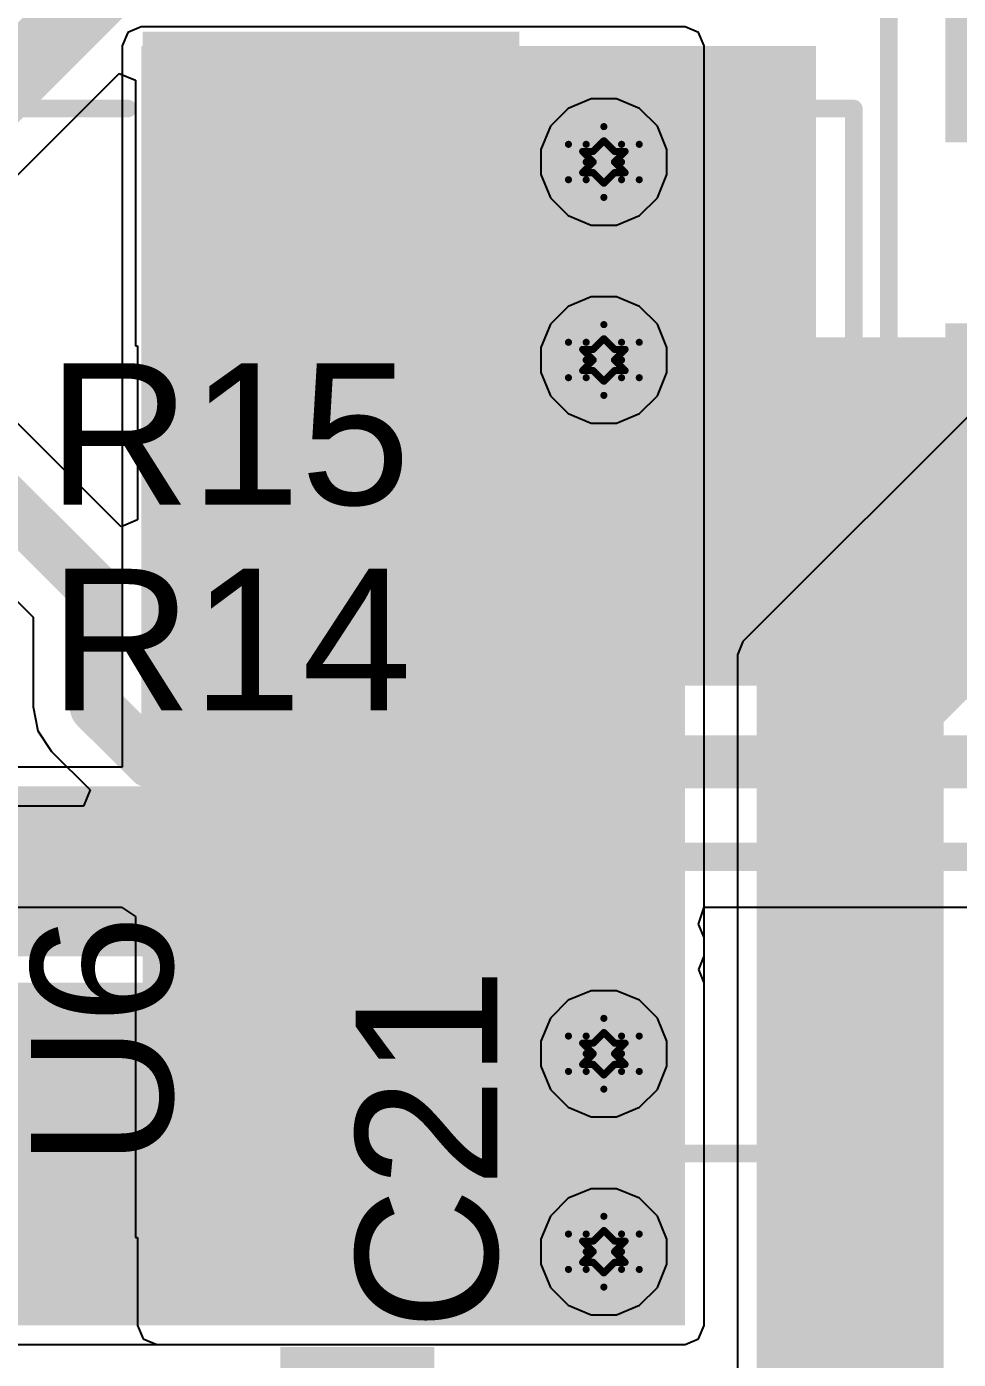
# Model space of a CAD drawing. Header units: inches. Extents: x -2.7 to 10.9, y -2.9 to 7.4.
# Drawn here: x -1.968 to -1.7048, y 1.6312 to 2.0078 of the extents above; entities that cross this region are included whole.
import ezdxf

# ---------------------------------------------------------------- set-up
doc = ezdxf.new("R2010")
doc.units = ezdxf.units.IN
doc.header["$MEASUREMENT"] = 0
for name, color, linetype in [('Board Outline', 216, 'Continuous'), ('Bottom Layer', 5, 'Continuous'), ('Bottom Overlay', 54, 'Continuous'), ('Bottom Paste', 16, 'Continuous'), ('Bottom Solder', 6, 'Continuous'), ('Drill Drawing', 1, 'Continuous'), ('Layer 2', 16, 'Continuous'), ('Layer 3', 76, 'Continuous'), ('Top Layer', 1, 'Continuous'), ('Top Overlay', 2, 'Continuous'), ('Top Solder', 216, 'Continuous'), ('Via Holes', 16, 'Continuous')]:
    doc.layers.add(name, color=color, linetype=linetype)
doc.styles.add('Arial', font='', dxfattribs={"height": 0.2})
doc.styles.get('Arial').set_extended_font_data('Arial')

# ---------------------------------------------------------------- blocks, each defined once
blk = doc.blocks.new('TP12422673_B_119')
at = {"layer": 'Bottom Solder'}
blk.add_hatch(color=6, dxfattribs=at).paths.add_polyline_path([(0.11817, 0.08668), (0.11817, 0.00781), (0.07474, 0.00781), (0.07474, 0.08668)])
blk = doc.blocks.new('SMRH74_220MT_B_240')
at = {"layer": 'Bottom Layer'}
for points in [[(-0.16535, 0.04921), (-0.08661, 0.04921), (-0.08661, -0.04921), (-0.16535, -0.04921)], [(0.08661, 0.04921), (0.16535, 0.04921), (0.16535, -0.04921), (0.08661, -0.04921)]]:
    blk.add_hatch(color=5, dxfattribs=at).paths.add_polyline_path(points)
at = {"layer": 'Bottom Paste'}
for points in [[(-0.16535, 0.04921), (-0.08661, 0.04921), (-0.08661, -0.04921), (-0.16535, -0.04921)], [(0.08661, 0.04921), (0.16535, 0.04921), (0.16535, -0.04921), (0.08661, -0.04921)]]:
    blk.add_hatch(color=16, dxfattribs=at).paths.add_polyline_path(points)
at = {"layer": 'Bottom Solder'}
for points in [[(-0.16935, 0.05321), (-0.08261, 0.05321), (-0.08261, -0.05321), (-0.16935, -0.05321)], [(0.08261, 0.05321), (0.16935, 0.05321), (0.16935, -0.05321), (0.08261, -0.05321)]]:
    blk.add_hatch(color=6, dxfattribs=at).paths.add_polyline_path(points)
at = {"layer": 'Bottom Overlay'}
for points in [[(-0.14764, 0.14764, 0.005, 0.005, 0), (-0.14764, 0.05736, 0.005, 0.005, 0)], [(0.14764, 0.14764, 0.005, 0.005, 0), (0.14764, 0.05736, 0.005, 0.005, 0)], [(-0.14764, -0.05736, 0.005, 0.005, 0), (-0.14764, -0.14764, 0.005, 0.005, 0)], [(0.14764, -0.05736, 0.005, 0.005, 0), (0.14764, -0.14764, 0.005, 0.005, 0)], [(-0.14764, -0.14764, 0.005, 0.005, 0), (0.14764, -0.14764, 0.005, 0.005, 0)]]:
    blk.add_lwpolyline(points, format="xyseb", dxfattribs=at)
for points in [[(-0.14889, 0.05736, 0.0025, 0.0025, 1), (-0.14639, 0.05736, 0.0025, 0.0025, 1)], [(0.14639, 0.05736, 0.0025, 0.0025, 1), (0.14889, 0.05736, 0.0025, 0.0025, 1)], [(-0.14889, -0.05736, 0.0025, 0.0025, 1), (-0.14639, -0.05736, 0.0025, 0.0025, 1)], [(0.14639, -0.05736, 0.0025, 0.0025, 1), (0.14889, -0.05736, 0.0025, 0.0025, 1)], [(-0.14889, -0.14764, 0.0025, 0.0025, 1), (-0.14639, -0.14764, 0.0025, 0.0025, 1)], [(-0.14889, -0.14764, 0.0025, 0.0025, 1), (-0.14639, -0.14764, 0.0025, 0.0025, 1)], [(0.14639, -0.14764, 0.0025, 0.0025, 1), (0.14889, -0.14764, 0.0025, 0.0025, 1)], [(0.14639, -0.14764, 0.0025, 0.0025, 1), (0.14889, -0.14764, 0.0025, 0.0025, 1)]]:
    blk.add_lwpolyline(points, format="xyseb", close=True, dxfattribs=at)
blk = doc.blocks.new('SMA_B_266')
at = {"layer": 'Bottom Layer'}
for points in [[(-0.12795, 0.03346), (-0.02953, 0.03346), (-0.02953, -0.03346), (-0.12795, -0.03346)], [(0.02953, 0.03346), (0.12795, 0.03346), (0.12795, -0.03346), (0.02953, -0.03346)]]:
    blk.add_hatch(color=5, dxfattribs=at).paths.add_polyline_path(points)
at = {"layer": 'Bottom Overlay'}
for points in [[(-0.17499, -0.05597), (-0.12904, -0.05597), (-0.12904, 0.05598), (-0.17499, 0.05598)], [(-0.12991, 0.03637), (-0.10219, 0.03637), (-0.10219, 0.05597), (-0.12991, 0.05597)], [(-0.12991, -0.05599), (-0.10219, -0.05599), (-0.10219, -0.03639), (-0.12991, -0.03639)]]:
    blk.add_hatch(color=54, dxfattribs=at).paths.add_polyline_path(points)
at = {"layer": 'Bottom Paste'}
for points in [[(-0.12795, 0.03346), (-0.02953, 0.03346), (-0.02953, -0.03346), (-0.12795, -0.03346)], [(0.02953, 0.03346), (0.12795, 0.03346), (0.12795, -0.03346), (0.02953, -0.03346)]]:
    blk.add_hatch(color=16, dxfattribs=at).paths.add_polyline_path(points)
at = {"layer": 'Bottom Solder'}
for points in [[(-0.13195, 0.03746), (-0.02553, 0.03746), (-0.02553, -0.03746), (-0.13195, -0.03746)], [(0.02553, 0.03746), (0.13195, 0.03746), (0.13195, -0.03746), (0.02553, -0.03746)]]:
    blk.add_hatch(color=6, dxfattribs=at).paths.add_polyline_path(points)
at = {"layer": 'Bottom Overlay'}
for points in [[(0.08115, 0.05345, 0.005, 0.005, 0), (-0.10465, 0.05345, 0.005, 0.005, 0)], [(0.08115, 0.03985, 0.005, 0.005, 0), (0.08115, 0.05345, 0.005, 0.005, 0)], [(0.08115, -0.05345, 0.005, 0.005, 0), (0.08115, -0.03985, 0.005, 0.005, 0)], [(0.08115, -0.05345, 0.005, 0.005, 0), (-0.10465, -0.05345, 0.005, 0.005, 0)]]:
    blk.add_lwpolyline(points, format="xyseb", dxfattribs=at)
for points in [[(-0.1059, 0.05345, 0.0025, 0.0025, 1), (-0.1034, 0.05345, 0.0025, 0.0025, 1)], [(0.0799, 0.05345, 0.0025, 0.0025, 1), (0.0824, 0.05345, 0.0025, 0.0025, 1)], [(0.0799, 0.05345, 0.0025, 0.0025, 1), (0.0824, 0.05345, 0.0025, 0.0025, 1)], [(0.0799, 0.03985, 0.0025, 0.0025, 1), (0.0824, 0.03985, 0.0025, 0.0025, 1)], [(0.0799, -0.03985, 0.0025, 0.0025, 1), (0.0824, -0.03985, 0.0025, 0.0025, 1)], [(-0.1059, -0.05345, 0.0025, 0.0025, 1), (-0.1034, -0.05345, 0.0025, 0.0025, 1)], [(0.0799, -0.05345, 0.0025, 0.0025, 1), (0.0824, -0.05345, 0.0025, 0.0025, 1)], [(0.0799, -0.05345, 0.0025, 0.0025, 1), (0.0824, -0.05345, 0.0025, 0.0025, 1)]]:
    blk.add_lwpolyline(points, format="xyseb", close=True, dxfattribs=at)

msp = doc.modelspace()

# ---------------------------------------------------------------- hatches: boundary and pattern name
at = {"layer": 'Bottom Layer'}
for points in [[(-1.93121, 1.82157), (-1.745, 1.82157), (-1.745, 2.00235), (-1.93121, 2.00235)], [(-1.93121, 1.87508), (-1.745, 1.87508), (-1.745, 2.00235), (-1.93121, 2.00235)], [(-1.80493, 1.82157), (-1.63754, 1.82157), (-1.63754, 1.92), (-1.80493, 1.92)], [(-1.93121, 1.64082), (-1.782, 1.64082), (-1.782, 1.75039), (-1.93121, 1.75039)]]:
    msp.add_hatch(color=5, dxfattribs=at).paths.add_polyline_path(points)
h = msp.add_hatch(color=5, dxfattribs=at)
edge = h.paths.add_edge_path()
edge.add_arc((-1.80493, 1.96954), 0.01181, 0, 360)
h = msp.add_hatch(color=5, dxfattribs=at)
edge = h.paths.add_edge_path()
edge.add_arc((-1.80493, 1.9136), 0.01181, 0, 360)
h = msp.add_hatch(color=5, dxfattribs=at)
edge = h.paths.add_edge_path()
edge.add_arc((-1.80493, 1.71757), 0.01181, 0, 360)
h = msp.add_hatch(color=5, dxfattribs=at)
edge = h.paths.add_edge_path()
edge.add_arc((-1.80493, 1.66163), 0.01181, 0, 360)
at = {"layer": 'Bottom Solder'}
h = msp.add_hatch(color=6, dxfattribs=at)
edge = h.paths.add_edge_path()
edge.add_arc((-1.80493, 1.96954), 0.01581, 0, 360)
h = msp.add_hatch(color=6, dxfattribs=at)
edge = h.paths.add_edge_path()
edge.add_arc((-1.80493, 1.9136), 0.01581, 0, 360)
h = msp.add_hatch(color=6, dxfattribs=at)
edge = h.paths.add_edge_path()
edge.add_arc((-1.80493, 1.71757), 0.01581, 0, 360)
h = msp.add_hatch(color=6, dxfattribs=at)
edge = h.paths.add_edge_path()
edge.add_arc((-1.80493, 1.66163), 0.01581, 0, 360)
at = {"layer": 'Layer 2'}
h = msp.add_hatch(color=16, dxfattribs=at)
edge = h.paths.add_edge_path()
edge.add_arc((-1.80493, 1.96954), 0.01181, 0, 360)
h = msp.add_hatch(color=16, dxfattribs=at)
edge = h.paths.add_edge_path()
edge.add_arc((-1.80493, 1.9136), 0.01181, 0, 360)
h = msp.add_hatch(color=16, dxfattribs=at)
edge = h.paths.add_edge_path()
edge.add_arc((-1.80493, 1.71757), 0.01181, 0, 360)
h = msp.add_hatch(color=16, dxfattribs=at)
edge = h.paths.add_edge_path()
edge.add_arc((-1.80493, 1.66163), 0.01181, 0, 360)
at = {"layer": 'Layer 3'}
h = msp.add_hatch(color=76, dxfattribs=at)
edge = h.paths.add_edge_path()
edge.add_arc((-1.80493, 1.96954), 0.01181, 0, 360)
h = msp.add_hatch(color=76, dxfattribs=at)
edge = h.paths.add_edge_path()
edge.add_arc((-1.80493, 1.9136), 0.01181, 0, 360)
h = msp.add_hatch(color=76, dxfattribs=at)
edge = h.paths.add_edge_path()
edge.add_arc((-1.80493, 1.71757), 0.01181, 0, 360)
h = msp.add_hatch(color=76, dxfattribs=at)
edge = h.paths.add_edge_path()
edge.add_arc((-1.80493, 1.66163), 0.01181, 0, 360)
at = {"layer": 'Top Layer'}
for points in [[(-1.72587, 1.79432), (-1.3381, 2.1821), (-1.37404, 2.21804), (-1.76181, 1.83026)], [(-1.93558, 1.74513), (-1.782, 1.74513), (-1.782, 2.00235), (-1.93558, 2.00235)], [(-1.76181, 1.45766), (-1.709, 1.45766), (-1.709, 1.83026), (-1.76181, 1.83026)], [(-2.0178, 1.74513), (-1.9325, 1.74513), (-1.9325, 1.79317), (-2.0178, 1.79317)], [(-2.0552, 1.69579), (-1.782, 1.69579), (-1.782, 1.73763), (-2.0552, 1.73763)], [(-1.98032, 1.64082), (-1.782, 1.64082), (-1.782, 1.73763), (-1.98032, 1.73763)]]:
    msp.add_hatch(color=1, dxfattribs=at).paths.add_polyline_path(points)
h = msp.add_hatch(color=1, dxfattribs=at)
edge = h.paths.add_edge_path()
edge.add_arc((-1.80493, 1.96954), 0.01181, 0, 360)
h = msp.add_hatch(color=1, dxfattribs=at)
edge = h.paths.add_edge_path()
edge.add_arc((-1.80493, 1.9136), 0.01181, 0, 360)
h = msp.add_hatch(color=1, dxfattribs=at)
edge = h.paths.add_edge_path()
edge.add_arc((-1.80493, 1.71757), 0.01181, 0, 360)
h = msp.add_hatch(color=1, dxfattribs=at)
edge = h.paths.add_edge_path()
edge.add_arc((-1.80493, 1.66163), 0.01181, 0, 360)
at = {"layer": 'Top Solder'}
h = msp.add_hatch(color=216, dxfattribs=at)
edge = h.paths.add_edge_path()
edge.add_arc((-1.80493, 1.96954), 0.01581, 0, 360)
h = msp.add_hatch(color=216, dxfattribs=at)
edge = h.paths.add_edge_path()
edge.add_arc((-1.80493, 1.9136), 0.01581, 0, 360)
h = msp.add_hatch(color=216, dxfattribs=at)
edge = h.paths.add_edge_path()
edge.add_arc((-1.80493, 1.71757), 0.01581, 0, 360)
h = msp.add_hatch(color=216, dxfattribs=at)
edge = h.paths.add_edge_path()
edge.add_arc((-1.80493, 1.66163), 0.01581, 0, 360)
at = {"layer": 'Via Holes'}
h = msp.add_hatch(color=7, dxfattribs=at)
edge = h.paths.add_edge_path()
edge.add_arc((-1.80493, 1.96954), 0.00591, 0, 360)
h = msp.add_hatch(color=7, dxfattribs=at)
edge = h.paths.add_edge_path()
edge.add_arc((-1.80493, 1.9136), 0.00591, 0, 360)
h = msp.add_hatch(color=7, dxfattribs=at)
edge = h.paths.add_edge_path()
edge.add_arc((-1.80493, 1.71757), 0.00591, 0, 360)
h = msp.add_hatch(color=7, dxfattribs=at)
edge = h.paths.add_edge_path()
edge.add_arc((-1.80493, 1.66163), 0.00591, 0, 360)

# ---------------------------------------------------------------- linework, layer by layer
at = {"layer": 'Board Outline'}
msp.add_lwpolyline([(-2.49969, 1.37795, 0.005, 0.005, -0.740599), (2.8433, 0.25075, 0.005, 0.005, 0)], format="xyseb", dxfattribs=at)
at = {"layer": 'Bottom Layer'}
for p, q in [((-2.10298, 1.83344), (-1.94183, 1.99458)), ((-1.94183, 1.99458), (-1.93721, 1.99267)), ((-1.93721, 1.99267), (-1.93721, 1.91761)), ((-1.93721, 1.91761), (-1.93662, 1.91761)), ((-1.93662, 1.91761), (-1.93662, 1.86839)), ((-1.94124, 1.86648), (-1.97438, 1.89962)), ((-1.99962, 1.87438), (-1.96614, 1.8409)), ((-1.93662, 1.86839), (-1.94124, 1.86648)), ((-1.96614, 1.8409), (-1.96614, 1.81563)), ((-1.96614, 1.81563), (-1.96478, 1.80881)), ((-1.96478, 1.80881), (-1.96091, 1.80302)), ((-1.96091, 1.80302), (-1.95003, 1.79213)), ((-1.95003, 1.79213), (-1.95194, 1.78751)), ((-1.95194, 1.78751), (-2.11681, 1.78751)), ((-2.1109, 1.75896), (-1.94114, 1.75896)), ((-1.94114, 1.75896), (-1.93721, 1.75639)), ((-1.77817, 1.75421), (-1.77658, 1.75896)), ((-1.77658, 1.75896), (-1.31161, 1.75896)), ((-1.93721, 1.75639), (-1.93721, 1.75396)), ((-1.93721, 1.75396), (-1.93721, 1.66565)), ((-1.77659, 1.75039), (-1.77817, 1.75421)), ((-1.77659, 1.64082), (-1.77659, 1.75039)), ((-1.93721, 1.66565), (-1.93662, 1.66565)), ((-1.93662, 1.66565), (-1.93662, 1.64082)), ((-1.93662, 1.64082), (-1.93504, 1.63699)), ((-1.77817, 1.63699), (-1.77659, 1.64082)), ((-1.93504, 1.63699), (-1.93121, 1.63541)), ((-1.93121, 1.63541), (-1.782, 1.63541)), ((-1.782, 1.63541), (-1.77817, 1.63699))]:
    msp.add_line(p, q, dxfattribs=at)
for points in [[(-2.11739, 1.84786, 0.02, 0.02, 0), (-1.85926, 2.106, 0.02, 0.02, 0)], [(-1.987, 1.887, 0.015, 0.015, 0), (-1.9483, 1.8483, 0.015, 0.015, 0)], [(-1.9483, 1.81563, 0.015, 0.015, 0), (-1.9483, 1.8483, 0.015, 0.015, 0)], [(-1.9483, 1.81563, 0.015, 0.015, 0), (-1.93273, 1.80007, 0.015, 0.015, 0)], [(-1.93273, 1.80007, 0.015, 0.015, 0), (-1.63011, 1.80007, 0.015, 0.015, 0)], [(-2.11681, 1.77324, 0.008, 0.008, 0), (-1.13079, 1.77324, 0.008, 0.008, 0)]]:
    msp.add_lwpolyline(points, format="xyseb", dxfattribs=at)
for points in [[(-1.95205, 1.8483, 0.0075, 0.0075, 1), (-1.94455, 1.8483, 0.0075, 0.0075, 1)], [(-1.95205, 1.8483, 0.0075, 0.0075, 1), (-1.94455, 1.8483, 0.0075, 0.0075, 1)], [(-1.95205, 1.81563, 0.0075, 0.0075, 1), (-1.94455, 1.81563, 0.0075, 0.0075, 1)], [(-1.95205, 1.81563, 0.0075, 0.0075, 1), (-1.94455, 1.81563, 0.0075, 0.0075, 1)], [(-1.93648, 1.80007, 0.0075, 0.0075, 1), (-1.92898, 1.80007, 0.0075, 0.0075, 1)], [(-1.93648, 1.80007, 0.0075, 0.0075, 1), (-1.92898, 1.80007, 0.0075, 0.0075, 1)]]:
    msp.add_lwpolyline(points, format="xyseb", close=True, dxfattribs=at)
at = {"layer": 'Drill Drawing'}
for points in [[(-1.80993, 1.97454, 0.002, 0.002, 0), (-1.80493, 1.97954, 0.002, 0.002, 0)], [(-1.80493, 1.97954, 0.002, 0.002, 0), (-1.79993, 1.97454, 0.002, 0.002, 0)], [(-1.81493, 1.97454, 0.002, 0.002, 0), (-1.80993, 1.96954, 0.002, 0.002, 0)], [(-1.81493, 1.97454, 0.002, 0.002, 0), (-1.80993, 1.97454, 0.002, 0.002, 0)], [(-1.81093, 1.97254, 0.002, 0.002, 0), (-1.80793, 1.96954, 0.002, 0.002, 0)], [(-1.81093, 1.97254, 0.002, 0.002, 0), (-1.80793, 1.97254, 0.002, 0.002, 0)], [(-1.80793, 1.97254, 0.002, 0.002, 0), (-1.80493, 1.97554, 0.002, 0.002, 0)], [(-1.80493, 1.97554, 0.002, 0.002, 0), (-1.80193, 1.97254, 0.002, 0.002, 0)], [(-1.80193, 1.97254, 0.002, 0.002, 0), (-1.79893, 1.97254, 0.002, 0.002, 0)], [(-1.80193, 1.96954, 0.002, 0.002, 0), (-1.79893, 1.97254, 0.002, 0.002, 0)], [(-1.79993, 1.97454, 0.002, 0.002, 0), (-1.79493, 1.97454, 0.002, 0.002, 0)], [(-1.79993, 1.96954, 0.002, 0.002, 0), (-1.79493, 1.97454, 0.002, 0.002, 0)], [(-1.81493, 1.96454, 0.002, 0.002, 0), (-1.80993, 1.96954, 0.002, 0.002, 0)], [(-1.81093, 1.96654, 0.002, 0.002, 0), (-1.80793, 1.96954, 0.002, 0.002, 0)], [(-1.80193, 1.96954, 0.002, 0.002, 0), (-1.79893, 1.96654, 0.002, 0.002, 0)], [(-1.79993, 1.96954, 0.002, 0.002, 0), (-1.79493, 1.96454, 0.002, 0.002, 0)], [(-1.81093, 1.96654, 0.002, 0.002, 0), (-1.80793, 1.96654, 0.002, 0.002, 0)], [(-1.80793, 1.96654, 0.002, 0.002, 0), (-1.80493, 1.96354, 0.002, 0.002, 0)], [(-1.80493, 1.96354, 0.002, 0.002, 0), (-1.80193, 1.96654, 0.002, 0.002, 0)], [(-1.80193, 1.96654, 0.002, 0.002, 0), (-1.79893, 1.96654, 0.002, 0.002, 0)], [(-1.81493, 1.96454, 0.002, 0.002, 0), (-1.80993, 1.96454, 0.002, 0.002, 0)], [(-1.80993, 1.96454, 0.002, 0.002, 0), (-1.80493, 1.95954, 0.002, 0.002, 0)], [(-1.80493, 1.95954, 0.002, 0.002, 0), (-1.79993, 1.96454, 0.002, 0.002, 0)], [(-1.79993, 1.96454, 0.002, 0.002, 0), (-1.79493, 1.96454, 0.002, 0.002, 0)], [(-1.80993, 1.9186, 0.002, 0.002, 0), (-1.80493, 1.9236, 0.002, 0.002, 0)], [(-1.80493, 1.9236, 0.002, 0.002, 0), (-1.79993, 1.9186, 0.002, 0.002, 0)], [(-1.80793, 1.9166, 0.002, 0.002, 0), (-1.80493, 1.9196, 0.002, 0.002, 0)], [(-1.80493, 1.9196, 0.002, 0.002, 0), (-1.80193, 1.9166, 0.002, 0.002, 0)], [(-1.81493, 1.9186, 0.002, 0.002, 0), (-1.80993, 1.9136, 0.002, 0.002, 0)], [(-1.81493, 1.9186, 0.002, 0.002, 0), (-1.80993, 1.9186, 0.002, 0.002, 0)], [(-1.81093, 1.9166, 0.002, 0.002, 0), (-1.80793, 1.9136, 0.002, 0.002, 0)], [(-1.81093, 1.9166, 0.002, 0.002, 0), (-1.80793, 1.9166, 0.002, 0.002, 0)], [(-1.80193, 1.9166, 0.002, 0.002, 0), (-1.79893, 1.9166, 0.002, 0.002, 0)], [(-1.80193, 1.9136, 0.002, 0.002, 0), (-1.79893, 1.9166, 0.002, 0.002, 0)], [(-1.79993, 1.9186, 0.002, 0.002, 0), (-1.79493, 1.9186, 0.002, 0.002, 0)], [(-1.79993, 1.9136, 0.002, 0.002, 0), (-1.79493, 1.9186, 0.002, 0.002, 0)], [(-1.81493, 1.9086, 0.002, 0.002, 0), (-1.80993, 1.9136, 0.002, 0.002, 0)], [(-1.81093, 1.9106, 0.002, 0.002, 0), (-1.80793, 1.9136, 0.002, 0.002, 0)], [(-1.80193, 1.9136, 0.002, 0.002, 0), (-1.79893, 1.9106, 0.002, 0.002, 0)], [(-1.79993, 1.9136, 0.002, 0.002, 0), (-1.79493, 1.9086, 0.002, 0.002, 0)], [(-1.81493, 1.9086, 0.002, 0.002, 0), (-1.80993, 1.9086, 0.002, 0.002, 0)], [(-1.81093, 1.9106, 0.002, 0.002, 0), (-1.80793, 1.9106, 0.002, 0.002, 0)], [(-1.80993, 1.9086, 0.002, 0.002, 0), (-1.80493, 1.9036, 0.002, 0.002, 0)], [(-1.80793, 1.9106, 0.002, 0.002, 0), (-1.80493, 1.9076, 0.002, 0.002, 0)], [(-1.80493, 1.9076, 0.002, 0.002, 0), (-1.80193, 1.9106, 0.002, 0.002, 0)], [(-1.80493, 1.9036, 0.002, 0.002, 0), (-1.79993, 1.9086, 0.002, 0.002, 0)], [(-1.80193, 1.9106, 0.002, 0.002, 0), (-1.79893, 1.9106, 0.002, 0.002, 0)], [(-1.79993, 1.9086, 0.002, 0.002, 0), (-1.79493, 1.9086, 0.002, 0.002, 0)], [(-1.80993, 1.72257, 0.002, 0.002, 0), (-1.80493, 1.72757, 0.002, 0.002, 0)], [(-1.80493, 1.72757, 0.002, 0.002, 0), (-1.79993, 1.72257, 0.002, 0.002, 0)], [(-1.81493, 1.72257, 0.002, 0.002, 0), (-1.80993, 1.71757, 0.002, 0.002, 0)], [(-1.81493, 1.72257, 0.002, 0.002, 0), (-1.80993, 1.72257, 0.002, 0.002, 0)], [(-1.81093, 1.72057, 0.002, 0.002, 0), (-1.80793, 1.71757, 0.002, 0.002, 0)], [(-1.81093, 1.72057, 0.002, 0.002, 0), (-1.80793, 1.72057, 0.002, 0.002, 0)], [(-1.80793, 1.72057, 0.002, 0.002, 0), (-1.80493, 1.72357, 0.002, 0.002, 0)], [(-1.80493, 1.72357, 0.002, 0.002, 0), (-1.80193, 1.72057, 0.002, 0.002, 0)], [(-1.80193, 1.72057, 0.002, 0.002, 0), (-1.79893, 1.72057, 0.002, 0.002, 0)], [(-1.80193, 1.71757, 0.002, 0.002, 0), (-1.79893, 1.72057, 0.002, 0.002, 0)], [(-1.79993, 1.72257, 0.002, 0.002, 0), (-1.79493, 1.72257, 0.002, 0.002, 0)], [(-1.79993, 1.71757, 0.002, 0.002, 0), (-1.79493, 1.72257, 0.002, 0.002, 0)], [(-1.81493, 1.71257, 0.002, 0.002, 0), (-1.80993, 1.71757, 0.002, 0.002, 0)], [(-1.81093, 1.71457, 0.002, 0.002, 0), (-1.80793, 1.71757, 0.002, 0.002, 0)], [(-1.80193, 1.71757, 0.002, 0.002, 0), (-1.79893, 1.71457, 0.002, 0.002, 0)], [(-1.79993, 1.71757, 0.002, 0.002, 0), (-1.79493, 1.71257, 0.002, 0.002, 0)], [(-1.81493, 1.71257, 0.002, 0.002, 0), (-1.80993, 1.71257, 0.002, 0.002, 0)], [(-1.81093, 1.71457, 0.002, 0.002, 0), (-1.80793, 1.71457, 0.002, 0.002, 0)], [(-1.80993, 1.71257, 0.002, 0.002, 0), (-1.80493, 1.70757, 0.002, 0.002, 0)], [(-1.80793, 1.71457, 0.002, 0.002, 0), (-1.80493, 1.71157, 0.002, 0.002, 0)], [(-1.80493, 1.71157, 0.002, 0.002, 0), (-1.80193, 1.71457, 0.002, 0.002, 0)], [(-1.80493, 1.70757, 0.002, 0.002, 0), (-1.79993, 1.71257, 0.002, 0.002, 0)], [(-1.80193, 1.71457, 0.002, 0.002, 0), (-1.79893, 1.71457, 0.002, 0.002, 0)], [(-1.79993, 1.71257, 0.002, 0.002, 0), (-1.79493, 1.71257, 0.002, 0.002, 0)], [(-1.80993, 1.66663, 0.002, 0.002, 0), (-1.80493, 1.67163, 0.002, 0.002, 0)], [(-1.80493, 1.67163, 0.002, 0.002, 0), (-1.79993, 1.66663, 0.002, 0.002, 0)], [(-1.80793, 1.66463, 0.002, 0.002, 0), (-1.80493, 1.66763, 0.002, 0.002, 0)], [(-1.80493, 1.66763, 0.002, 0.002, 0), (-1.80193, 1.66463, 0.002, 0.002, 0)], [(-1.81493, 1.66663, 0.002, 0.002, 0), (-1.80993, 1.66163, 0.002, 0.002, 0)], [(-1.81493, 1.66663, 0.002, 0.002, 0), (-1.80993, 1.66663, 0.002, 0.002, 0)], [(-1.81093, 1.66463, 0.002, 0.002, 0), (-1.80793, 1.66163, 0.002, 0.002, 0)], [(-1.81093, 1.66463, 0.002, 0.002, 0), (-1.80793, 1.66463, 0.002, 0.002, 0)], [(-1.80193, 1.66463, 0.002, 0.002, 0), (-1.79893, 1.66463, 0.002, 0.002, 0)], [(-1.80193, 1.66163, 0.002, 0.002, 0), (-1.79893, 1.66463, 0.002, 0.002, 0)], [(-1.79993, 1.66663, 0.002, 0.002, 0), (-1.79493, 1.66663, 0.002, 0.002, 0)], [(-1.79993, 1.66163, 0.002, 0.002, 0), (-1.79493, 1.66663, 0.002, 0.002, 0)], [(-1.81493, 1.65663, 0.002, 0.002, 0), (-1.80993, 1.66163, 0.002, 0.002, 0)], [(-1.81093, 1.65863, 0.002, 0.002, 0), (-1.80793, 1.66163, 0.002, 0.002, 0)], [(-1.80193, 1.66163, 0.002, 0.002, 0), (-1.79893, 1.65863, 0.002, 0.002, 0)], [(-1.79993, 1.66163, 0.002, 0.002, 0), (-1.79493, 1.65663, 0.002, 0.002, 0)], [(-1.81493, 1.65663, 0.002, 0.002, 0), (-1.80993, 1.65663, 0.002, 0.002, 0)], [(-1.81093, 1.65863, 0.002, 0.002, 0), (-1.80793, 1.65863, 0.002, 0.002, 0)], [(-1.80993, 1.65663, 0.002, 0.002, 0), (-1.80493, 1.65163, 0.002, 0.002, 0)], [(-1.80793, 1.65863, 0.002, 0.002, 0), (-1.80493, 1.65563, 0.002, 0.002, 0)], [(-1.80493, 1.65563, 0.002, 0.002, 0), (-1.80193, 1.65863, 0.002, 0.002, 0)], [(-1.80493, 1.65163, 0.002, 0.002, 0), (-1.79993, 1.65663, 0.002, 0.002, 0)], [(-1.80193, 1.65863, 0.002, 0.002, 0), (-1.79893, 1.65863, 0.002, 0.002, 0)], [(-1.79993, 1.65663, 0.002, 0.002, 0), (-1.79493, 1.65663, 0.002, 0.002, 0)]]:
    msp.add_lwpolyline(points, format="xyseb", dxfattribs=at)
for points in [[(-1.80543, 1.97954, 0.001, 0.001, 1), (-1.80443, 1.97954, 0.001, 0.001, 1)], [(-1.80543, 1.97954, 0.001, 0.001, 1), (-1.80443, 1.97954, 0.001, 0.001, 1)], [(-1.81543, 1.97454, 0.001, 0.001, 1), (-1.81443, 1.97454, 0.001, 0.001, 1)], [(-1.81543, 1.97454, 0.001, 0.001, 1), (-1.81443, 1.97454, 0.001, 0.001, 1)], [(-1.81143, 1.97254, 0.001, 0.001, 1), (-1.81043, 1.97254, 0.001, 0.001, 1)], [(-1.81143, 1.97254, 0.001, 0.001, 1), (-1.81043, 1.97254, 0.001, 0.001, 1)], [(-1.81043, 1.97454, 0.001, 0.001, 1), (-1.80943, 1.97454, 0.001, 0.001, 1)], [(-1.81043, 1.97454, 0.001, 0.001, 1), (-1.80943, 1.97454, 0.001, 0.001, 1)], [(-1.80843, 1.97254, 0.001, 0.001, 1), (-1.80743, 1.97254, 0.001, 0.001, 1)], [(-1.80843, 1.97254, 0.001, 0.001, 1), (-1.80743, 1.97254, 0.001, 0.001, 1)], [(-1.80543, 1.97554, 0.001, 0.001, 1), (-1.80443, 1.97554, 0.001, 0.001, 1)], [(-1.80543, 1.97554, 0.001, 0.001, 1), (-1.80443, 1.97554, 0.001, 0.001, 1)], [(-1.80243, 1.97254, 0.001, 0.001, 1), (-1.80143, 1.97254, 0.001, 0.001, 1)], [(-1.80243, 1.97254, 0.001, 0.001, 1), (-1.80143, 1.97254, 0.001, 0.001, 1)], [(-1.80043, 1.97454, 0.001, 0.001, 1), (-1.79943, 1.97454, 0.001, 0.001, 1)], [(-1.80043, 1.97454, 0.001, 0.001, 1), (-1.79943, 1.97454, 0.001, 0.001, 1)], [(-1.79943, 1.97254, 0.001, 0.001, 1), (-1.79843, 1.97254, 0.001, 0.001, 1)], [(-1.79943, 1.97254, 0.001, 0.001, 1), (-1.79843, 1.97254, 0.001, 0.001, 1)], [(-1.79543, 1.97454, 0.001, 0.001, 1), (-1.79443, 1.97454, 0.001, 0.001, 1)], [(-1.79543, 1.97454, 0.001, 0.001, 1), (-1.79443, 1.97454, 0.001, 0.001, 1)], [(-1.81043, 1.96954, 0.001, 0.001, 1), (-1.80943, 1.96954, 0.001, 0.001, 1)], [(-1.81043, 1.96954, 0.001, 0.001, 1), (-1.80943, 1.96954, 0.001, 0.001, 1)], [(-1.80843, 1.96954, 0.001, 0.001, 1), (-1.80743, 1.96954, 0.001, 0.001, 1)], [(-1.80843, 1.96954, 0.001, 0.001, 1), (-1.80743, 1.96954, 0.001, 0.001, 1)], [(-1.80243, 1.96954, 0.001, 0.001, 1), (-1.80143, 1.96954, 0.001, 0.001, 1)], [(-1.80243, 1.96954, 0.001, 0.001, 1), (-1.80143, 1.96954, 0.001, 0.001, 1)], [(-1.80043, 1.96954, 0.001, 0.001, 1), (-1.79943, 1.96954, 0.001, 0.001, 1)], [(-1.80043, 1.96954, 0.001, 0.001, 1), (-1.79943, 1.96954, 0.001, 0.001, 1)], [(-1.81143, 1.96654, 0.001, 0.001, 1), (-1.81043, 1.96654, 0.001, 0.001, 1)], [(-1.81143, 1.96654, 0.001, 0.001, 1), (-1.81043, 1.96654, 0.001, 0.001, 1)], [(-1.80843, 1.96654, 0.001, 0.001, 1), (-1.80743, 1.96654, 0.001, 0.001, 1)], [(-1.80843, 1.96654, 0.001, 0.001, 1), (-1.80743, 1.96654, 0.001, 0.001, 1)], [(-1.80243, 1.96654, 0.001, 0.001, 1), (-1.80143, 1.96654, 0.001, 0.001, 1)], [(-1.80243, 1.96654, 0.001, 0.001, 1), (-1.80143, 1.96654, 0.001, 0.001, 1)], [(-1.79943, 1.96654, 0.001, 0.001, 1), (-1.79843, 1.96654, 0.001, 0.001, 1)], [(-1.79943, 1.96654, 0.001, 0.001, 1), (-1.79843, 1.96654, 0.001, 0.001, 1)], [(-1.81543, 1.96454, 0.001, 0.001, 1), (-1.81443, 1.96454, 0.001, 0.001, 1)], [(-1.81543, 1.96454, 0.001, 0.001, 1), (-1.81443, 1.96454, 0.001, 0.001, 1)], [(-1.81043, 1.96454, 0.001, 0.001, 1), (-1.80943, 1.96454, 0.001, 0.001, 1)], [(-1.81043, 1.96454, 0.001, 0.001, 1), (-1.80943, 1.96454, 0.001, 0.001, 1)], [(-1.80543, 1.96354, 0.001, 0.001, 1), (-1.80443, 1.96354, 0.001, 0.001, 1)], [(-1.80543, 1.96354, 0.001, 0.001, 1), (-1.80443, 1.96354, 0.001, 0.001, 1)], [(-1.80043, 1.96454, 0.001, 0.001, 1), (-1.79943, 1.96454, 0.001, 0.001, 1)], [(-1.80043, 1.96454, 0.001, 0.001, 1), (-1.79943, 1.96454, 0.001, 0.001, 1)], [(-1.79543, 1.96454, 0.001, 0.001, 1), (-1.79443, 1.96454, 0.001, 0.001, 1)], [(-1.79543, 1.96454, 0.001, 0.001, 1), (-1.79443, 1.96454, 0.001, 0.001, 1)], [(-1.80543, 1.95954, 0.001, 0.001, 1), (-1.80443, 1.95954, 0.001, 0.001, 1)], [(-1.80543, 1.95954, 0.001, 0.001, 1), (-1.80443, 1.95954, 0.001, 0.001, 1)], [(-1.80543, 1.9236, 0.001, 0.001, 1), (-1.80443, 1.9236, 0.001, 0.001, 1)], [(-1.80543, 1.9236, 0.001, 0.001, 1), (-1.80443, 1.9236, 0.001, 0.001, 1)], [(-1.80543, 1.9196, 0.001, 0.001, 1), (-1.80443, 1.9196, 0.001, 0.001, 1)], [(-1.80543, 1.9196, 0.001, 0.001, 1), (-1.80443, 1.9196, 0.001, 0.001, 1)], [(-1.81543, 1.9186, 0.001, 0.001, 1), (-1.81443, 1.9186, 0.001, 0.001, 1)], [(-1.81543, 1.9186, 0.001, 0.001, 1), (-1.81443, 1.9186, 0.001, 0.001, 1)], [(-1.81143, 1.9166, 0.001, 0.001, 1), (-1.81043, 1.9166, 0.001, 0.001, 1)], [(-1.81143, 1.9166, 0.001, 0.001, 1), (-1.81043, 1.9166, 0.001, 0.001, 1)], [(-1.81043, 1.9186, 0.001, 0.001, 1), (-1.80943, 1.9186, 0.001, 0.001, 1)], [(-1.81043, 1.9186, 0.001, 0.001, 1), (-1.80943, 1.9186, 0.001, 0.001, 1)], [(-1.80843, 1.9166, 0.001, 0.001, 1), (-1.80743, 1.9166, 0.001, 0.001, 1)], [(-1.80843, 1.9166, 0.001, 0.001, 1), (-1.80743, 1.9166, 0.001, 0.001, 1)], [(-1.80243, 1.9166, 0.001, 0.001, 1), (-1.80143, 1.9166, 0.001, 0.001, 1)], [(-1.80243, 1.9166, 0.001, 0.001, 1), (-1.80143, 1.9166, 0.001, 0.001, 1)], [(-1.80043, 1.9186, 0.001, 0.001, 1), (-1.79943, 1.9186, 0.001, 0.001, 1)], [(-1.80043, 1.9186, 0.001, 0.001, 1), (-1.79943, 1.9186, 0.001, 0.001, 1)], [(-1.79943, 1.9166, 0.001, 0.001, 1), (-1.79843, 1.9166, 0.001, 0.001, 1)], [(-1.79943, 1.9166, 0.001, 0.001, 1), (-1.79843, 1.9166, 0.001, 0.001, 1)], [(-1.79543, 1.9186, 0.001, 0.001, 1), (-1.79443, 1.9186, 0.001, 0.001, 1)], [(-1.79543, 1.9186, 0.001, 0.001, 1), (-1.79443, 1.9186, 0.001, 0.001, 1)], [(-1.81043, 1.9136, 0.001, 0.001, 1), (-1.80943, 1.9136, 0.001, 0.001, 1)], [(-1.81043, 1.9136, 0.001, 0.001, 1), (-1.80943, 1.9136, 0.001, 0.001, 1)], [(-1.80843, 1.9136, 0.001, 0.001, 1), (-1.80743, 1.9136, 0.001, 0.001, 1)], [(-1.80843, 1.9136, 0.001, 0.001, 1), (-1.80743, 1.9136, 0.001, 0.001, 1)], [(-1.80243, 1.9136, 0.001, 0.001, 1), (-1.80143, 1.9136, 0.001, 0.001, 1)], [(-1.80243, 1.9136, 0.001, 0.001, 1), (-1.80143, 1.9136, 0.001, 0.001, 1)], [(-1.80043, 1.9136, 0.001, 0.001, 1), (-1.79943, 1.9136, 0.001, 0.001, 1)], [(-1.80043, 1.9136, 0.001, 0.001, 1), (-1.79943, 1.9136, 0.001, 0.001, 1)], [(-1.81543, 1.9086, 0.001, 0.001, 1), (-1.81443, 1.9086, 0.001, 0.001, 1)], [(-1.81543, 1.9086, 0.001, 0.001, 1), (-1.81443, 1.9086, 0.001, 0.001, 1)], [(-1.81143, 1.9106, 0.001, 0.001, 1), (-1.81043, 1.9106, 0.001, 0.001, 1)], [(-1.81143, 1.9106, 0.001, 0.001, 1), (-1.81043, 1.9106, 0.001, 0.001, 1)], [(-1.81043, 1.9086, 0.001, 0.001, 1), (-1.80943, 1.9086, 0.001, 0.001, 1)], [(-1.81043, 1.9086, 0.001, 0.001, 1), (-1.80943, 1.9086, 0.001, 0.001, 1)], [(-1.80843, 1.9106, 0.001, 0.001, 1), (-1.80743, 1.9106, 0.001, 0.001, 1)], [(-1.80843, 1.9106, 0.001, 0.001, 1), (-1.80743, 1.9106, 0.001, 0.001, 1)], [(-1.80243, 1.9106, 0.001, 0.001, 1), (-1.80143, 1.9106, 0.001, 0.001, 1)], [(-1.80243, 1.9106, 0.001, 0.001, 1), (-1.80143, 1.9106, 0.001, 0.001, 1)], [(-1.80043, 1.9086, 0.001, 0.001, 1), (-1.79943, 1.9086, 0.001, 0.001, 1)], [(-1.80043, 1.9086, 0.001, 0.001, 1), (-1.79943, 1.9086, 0.001, 0.001, 1)], [(-1.79943, 1.9106, 0.001, 0.001, 1), (-1.79843, 1.9106, 0.001, 0.001, 1)], [(-1.79943, 1.9106, 0.001, 0.001, 1), (-1.79843, 1.9106, 0.001, 0.001, 1)], [(-1.79543, 1.9086, 0.001, 0.001, 1), (-1.79443, 1.9086, 0.001, 0.001, 1)], [(-1.79543, 1.9086, 0.001, 0.001, 1), (-1.79443, 1.9086, 0.001, 0.001, 1)], [(-1.80543, 1.9076, 0.001, 0.001, 1), (-1.80443, 1.9076, 0.001, 0.001, 1)], [(-1.80543, 1.9076, 0.001, 0.001, 1), (-1.80443, 1.9076, 0.001, 0.001, 1)], [(-1.80543, 1.9036, 0.001, 0.001, 1), (-1.80443, 1.9036, 0.001, 0.001, 1)], [(-1.80543, 1.9036, 0.001, 0.001, 1), (-1.80443, 1.9036, 0.001, 0.001, 1)], [(-1.80543, 1.72757, 0.001, 0.001, 1), (-1.80443, 1.72757, 0.001, 0.001, 1)], [(-1.80543, 1.72757, 0.001, 0.001, 1), (-1.80443, 1.72757, 0.001, 0.001, 1)], [(-1.81543, 1.72257, 0.001, 0.001, 1), (-1.81443, 1.72257, 0.001, 0.001, 1)], [(-1.81543, 1.72257, 0.001, 0.001, 1), (-1.81443, 1.72257, 0.001, 0.001, 1)], [(-1.81143, 1.72057, 0.001, 0.001, 1), (-1.81043, 1.72057, 0.001, 0.001, 1)], [(-1.81143, 1.72057, 0.001, 0.001, 1), (-1.81043, 1.72057, 0.001, 0.001, 1)], [(-1.81043, 1.72257, 0.001, 0.001, 1), (-1.80943, 1.72257, 0.001, 0.001, 1)], [(-1.81043, 1.72257, 0.001, 0.001, 1), (-1.80943, 1.72257, 0.001, 0.001, 1)], [(-1.80843, 1.72057, 0.001, 0.001, 1), (-1.80743, 1.72057, 0.001, 0.001, 1)], [(-1.80843, 1.72057, 0.001, 0.001, 1), (-1.80743, 1.72057, 0.001, 0.001, 1)], [(-1.80543, 1.72357, 0.001, 0.001, 1), (-1.80443, 1.72357, 0.001, 0.001, 1)], [(-1.80543, 1.72357, 0.001, 0.001, 1), (-1.80443, 1.72357, 0.001, 0.001, 1)], [(-1.80243, 1.72057, 0.001, 0.001, 1), (-1.80143, 1.72057, 0.001, 0.001, 1)], [(-1.80243, 1.72057, 0.001, 0.001, 1), (-1.80143, 1.72057, 0.001, 0.001, 1)], [(-1.80043, 1.72257, 0.001, 0.001, 1), (-1.79943, 1.72257, 0.001, 0.001, 1)], [(-1.80043, 1.72257, 0.001, 0.001, 1), (-1.79943, 1.72257, 0.001, 0.001, 1)], [(-1.79943, 1.72057, 0.001, 0.001, 1), (-1.79843, 1.72057, 0.001, 0.001, 1)], [(-1.79943, 1.72057, 0.001, 0.001, 1), (-1.79843, 1.72057, 0.001, 0.001, 1)], [(-1.79543, 1.72257, 0.001, 0.001, 1), (-1.79443, 1.72257, 0.001, 0.001, 1)], [(-1.79543, 1.72257, 0.001, 0.001, 1), (-1.79443, 1.72257, 0.001, 0.001, 1)], [(-1.81043, 1.71757, 0.001, 0.001, 1), (-1.80943, 1.71757, 0.001, 0.001, 1)], [(-1.81043, 1.71757, 0.001, 0.001, 1), (-1.80943, 1.71757, 0.001, 0.001, 1)], [(-1.80843, 1.71757, 0.001, 0.001, 1), (-1.80743, 1.71757, 0.001, 0.001, 1)], [(-1.80843, 1.71757, 0.001, 0.001, 1), (-1.80743, 1.71757, 0.001, 0.001, 1)], [(-1.80243, 1.71757, 0.001, 0.001, 1), (-1.80143, 1.71757, 0.001, 0.001, 1)], [(-1.80243, 1.71757, 0.001, 0.001, 1), (-1.80143, 1.71757, 0.001, 0.001, 1)], [(-1.80043, 1.71757, 0.001, 0.001, 1), (-1.79943, 1.71757, 0.001, 0.001, 1)], [(-1.80043, 1.71757, 0.001, 0.001, 1), (-1.79943, 1.71757, 0.001, 0.001, 1)], [(-1.81543, 1.71257, 0.001, 0.001, 1), (-1.81443, 1.71257, 0.001, 0.001, 1)], [(-1.81543, 1.71257, 0.001, 0.001, 1), (-1.81443, 1.71257, 0.001, 0.001, 1)], [(-1.81143, 1.71457, 0.001, 0.001, 1), (-1.81043, 1.71457, 0.001, 0.001, 1)], [(-1.81143, 1.71457, 0.001, 0.001, 1), (-1.81043, 1.71457, 0.001, 0.001, 1)], [(-1.81043, 1.71257, 0.001, 0.001, 1), (-1.80943, 1.71257, 0.001, 0.001, 1)], [(-1.81043, 1.71257, 0.001, 0.001, 1), (-1.80943, 1.71257, 0.001, 0.001, 1)], [(-1.80843, 1.71457, 0.001, 0.001, 1), (-1.80743, 1.71457, 0.001, 0.001, 1)], [(-1.80843, 1.71457, 0.001, 0.001, 1), (-1.80743, 1.71457, 0.001, 0.001, 1)], [(-1.80243, 1.71457, 0.001, 0.001, 1), (-1.80143, 1.71457, 0.001, 0.001, 1)], [(-1.80243, 1.71457, 0.001, 0.001, 1), (-1.80143, 1.71457, 0.001, 0.001, 1)], [(-1.80043, 1.71257, 0.001, 0.001, 1), (-1.79943, 1.71257, 0.001, 0.001, 1)], [(-1.80043, 1.71257, 0.001, 0.001, 1), (-1.79943, 1.71257, 0.001, 0.001, 1)], [(-1.79943, 1.71457, 0.001, 0.001, 1), (-1.79843, 1.71457, 0.001, 0.001, 1)], [(-1.79943, 1.71457, 0.001, 0.001, 1), (-1.79843, 1.71457, 0.001, 0.001, 1)], [(-1.79543, 1.71257, 0.001, 0.001, 1), (-1.79443, 1.71257, 0.001, 0.001, 1)], [(-1.79543, 1.71257, 0.001, 0.001, 1), (-1.79443, 1.71257, 0.001, 0.001, 1)], [(-1.80543, 1.71157, 0.001, 0.001, 1), (-1.80443, 1.71157, 0.001, 0.001, 1)], [(-1.80543, 1.71157, 0.001, 0.001, 1), (-1.80443, 1.71157, 0.001, 0.001, 1)], [(-1.80543, 1.70757, 0.001, 0.001, 1), (-1.80443, 1.70757, 0.001, 0.001, 1)], [(-1.80543, 1.70757, 0.001, 0.001, 1), (-1.80443, 1.70757, 0.001, 0.001, 1)], [(-1.80543, 1.67163, 0.001, 0.001, 1), (-1.80443, 1.67163, 0.001, 0.001, 1)], [(-1.80543, 1.67163, 0.001, 0.001, 1), (-1.80443, 1.67163, 0.001, 0.001, 1)], [(-1.80543, 1.66763, 0.001, 0.001, 1), (-1.80443, 1.66763, 0.001, 0.001, 1)], [(-1.80543, 1.66763, 0.001, 0.001, 1), (-1.80443, 1.66763, 0.001, 0.001, 1)], [(-1.81543, 1.66663, 0.001, 0.001, 1), (-1.81443, 1.66663, 0.001, 0.001, 1)], [(-1.81543, 1.66663, 0.001, 0.001, 1), (-1.81443, 1.66663, 0.001, 0.001, 1)], [(-1.81143, 1.66463, 0.001, 0.001, 1), (-1.81043, 1.66463, 0.001, 0.001, 1)], [(-1.81143, 1.66463, 0.001, 0.001, 1), (-1.81043, 1.66463, 0.001, 0.001, 1)], [(-1.81043, 1.66663, 0.001, 0.001, 1), (-1.80943, 1.66663, 0.001, 0.001, 1)], [(-1.81043, 1.66663, 0.001, 0.001, 1), (-1.80943, 1.66663, 0.001, 0.001, 1)], [(-1.80843, 1.66463, 0.001, 0.001, 1), (-1.80743, 1.66463, 0.001, 0.001, 1)], [(-1.80843, 1.66463, 0.001, 0.001, 1), (-1.80743, 1.66463, 0.001, 0.001, 1)], [(-1.80243, 1.66463, 0.001, 0.001, 1), (-1.80143, 1.66463, 0.001, 0.001, 1)], [(-1.80243, 1.66463, 0.001, 0.001, 1), (-1.80143, 1.66463, 0.001, 0.001, 1)], [(-1.80043, 1.66663, 0.001, 0.001, 1), (-1.79943, 1.66663, 0.001, 0.001, 1)], [(-1.80043, 1.66663, 0.001, 0.001, 1), (-1.79943, 1.66663, 0.001, 0.001, 1)], [(-1.79943, 1.66463, 0.001, 0.001, 1), (-1.79843, 1.66463, 0.001, 0.001, 1)], [(-1.79943, 1.66463, 0.001, 0.001, 1), (-1.79843, 1.66463, 0.001, 0.001, 1)], [(-1.79543, 1.66663, 0.001, 0.001, 1), (-1.79443, 1.66663, 0.001, 0.001, 1)], [(-1.79543, 1.66663, 0.001, 0.001, 1), (-1.79443, 1.66663, 0.001, 0.001, 1)], [(-1.81043, 1.66163, 0.001, 0.001, 1), (-1.80943, 1.66163, 0.001, 0.001, 1)], [(-1.81043, 1.66163, 0.001, 0.001, 1), (-1.80943, 1.66163, 0.001, 0.001, 1)], [(-1.80843, 1.66163, 0.001, 0.001, 1), (-1.80743, 1.66163, 0.001, 0.001, 1)], [(-1.80843, 1.66163, 0.001, 0.001, 1), (-1.80743, 1.66163, 0.001, 0.001, 1)], [(-1.80243, 1.66163, 0.001, 0.001, 1), (-1.80143, 1.66163, 0.001, 0.001, 1)], [(-1.80243, 1.66163, 0.001, 0.001, 1), (-1.80143, 1.66163, 0.001, 0.001, 1)], [(-1.80043, 1.66163, 0.001, 0.001, 1), (-1.79943, 1.66163, 0.001, 0.001, 1)], [(-1.80043, 1.66163, 0.001, 0.001, 1), (-1.79943, 1.66163, 0.001, 0.001, 1)], [(-1.81543, 1.65663, 0.001, 0.001, 1), (-1.81443, 1.65663, 0.001, 0.001, 1)], [(-1.81543, 1.65663, 0.001, 0.001, 1), (-1.81443, 1.65663, 0.001, 0.001, 1)], [(-1.81143, 1.65863, 0.001, 0.001, 1), (-1.81043, 1.65863, 0.001, 0.001, 1)], [(-1.81143, 1.65863, 0.001, 0.001, 1), (-1.81043, 1.65863, 0.001, 0.001, 1)], [(-1.81043, 1.65663, 0.001, 0.001, 1), (-1.80943, 1.65663, 0.001, 0.001, 1)], [(-1.81043, 1.65663, 0.001, 0.001, 1), (-1.80943, 1.65663, 0.001, 0.001, 1)], [(-1.80843, 1.65863, 0.001, 0.001, 1), (-1.80743, 1.65863, 0.001, 0.001, 1)], [(-1.80843, 1.65863, 0.001, 0.001, 1), (-1.80743, 1.65863, 0.001, 0.001, 1)], [(-1.80243, 1.65863, 0.001, 0.001, 1), (-1.80143, 1.65863, 0.001, 0.001, 1)], [(-1.80243, 1.65863, 0.001, 0.001, 1), (-1.80143, 1.65863, 0.001, 0.001, 1)], [(-1.80043, 1.65663, 0.001, 0.001, 1), (-1.79943, 1.65663, 0.001, 0.001, 1)], [(-1.80043, 1.65663, 0.001, 0.001, 1), (-1.79943, 1.65663, 0.001, 0.001, 1)], [(-1.79943, 1.65863, 0.001, 0.001, 1), (-1.79843, 1.65863, 0.001, 0.001, 1)], [(-1.79943, 1.65863, 0.001, 0.001, 1), (-1.79843, 1.65863, 0.001, 0.001, 1)], [(-1.79543, 1.65663, 0.001, 0.001, 1), (-1.79443, 1.65663, 0.001, 0.001, 1)], [(-1.79543, 1.65663, 0.001, 0.001, 1), (-1.79443, 1.65663, 0.001, 0.001, 1)], [(-1.80543, 1.65563, 0.001, 0.001, 1), (-1.80443, 1.65563, 0.001, 0.001, 1)], [(-1.80543, 1.65563, 0.001, 0.001, 1), (-1.80443, 1.65563, 0.001, 0.001, 1)], [(-1.80543, 1.65163, 0.001, 0.001, 1), (-1.80443, 1.65163, 0.001, 0.001, 1)], [(-1.80543, 1.65163, 0.001, 0.001, 1), (-1.80443, 1.65163, 0.001, 0.001, 1)]]:
    msp.add_lwpolyline(points, format="xyseb", close=True, dxfattribs=at)
at = {"layer": 'Layer 2'}
for p, q in [((-1.81502, 1.98464), (-1.82003, 1.97963)), ((-1.80848, 1.98735), (-1.81502, 1.98464)), ((-1.80139, 1.98735), (-1.80848, 1.98735)), ((-1.79484, 1.98464), (-1.80139, 1.98735)), ((-1.78983, 1.97963), (-1.79484, 1.98464)), ((-1.82003, 1.97963), (-1.82274, 1.97309)), ((-1.78712, 1.97309), (-1.78983, 1.97963)), ((-1.82274, 1.97309), (-1.82274, 1.966)), ((-1.78712, 1.966), (-1.78712, 1.97309)), ((-1.82274, 1.966), (-1.82003, 1.95945)), ((-1.78983, 1.95945), (-1.78712, 1.966)), ((-1.82003, 1.95945), (-1.81502, 1.95444)), ((-1.79484, 1.95444), (-1.78983, 1.95945)), ((-1.81502, 1.95444), (-1.80848, 1.95173)), ((-1.80139, 1.95173), (-1.79484, 1.95444)), ((-1.80848, 1.95173), (-1.80139, 1.95173)), ((-1.81502, 1.9287), (-1.82003, 1.92369)), ((-1.80848, 1.93141), (-1.81502, 1.9287)), ((-1.80139, 1.93141), (-1.80848, 1.93141)), ((-1.79484, 1.9287), (-1.80139, 1.93141)), ((-1.78983, 1.92369), (-1.79484, 1.9287)), ((-1.82003, 1.92369), (-1.82274, 1.91714)), ((-1.78712, 1.91714), (-1.78983, 1.92369)), ((-1.82274, 1.91714), (-1.82274, 1.91005)), ((-1.78712, 1.91005), (-1.78712, 1.91714)), ((-1.82274, 1.91005), (-1.82003, 1.90351)), ((-1.78983, 1.90351), (-1.78712, 1.91005)), ((-1.82003, 1.90351), (-1.81502, 1.8985)), ((-1.79484, 1.8985), (-1.78983, 1.90351)), ((-1.81502, 1.8985), (-1.80848, 1.89579)), ((-1.80139, 1.89579), (-1.79484, 1.8985)), ((-1.80848, 1.89579), (-1.80139, 1.89579)), ((-1.81502, 1.73267), (-1.82003, 1.72766)), ((-1.80848, 1.73539), (-1.81502, 1.73267)), ((-1.80139, 1.73539), (-1.80848, 1.73539)), ((-1.79484, 1.73267), (-1.80139, 1.73539)), ((-1.78983, 1.72766), (-1.79484, 1.73267)), ((-1.82003, 1.72766), (-1.82274, 1.72112)), ((-1.78712, 1.72112), (-1.78983, 1.72766)), ((-1.82274, 1.72112), (-1.82274, 1.71403)), ((-1.78712, 1.71403), (-1.78712, 1.72112)), ((-1.82274, 1.71403), (-1.82003, 1.70749)), ((-1.78983, 1.70749), (-1.78712, 1.71403)), ((-1.82003, 1.70749), (-1.81502, 1.70248)), ((-1.79484, 1.70248), (-1.78983, 1.70749)), ((-1.81502, 1.70248), (-1.80848, 1.69976)), ((-1.80139, 1.69976), (-1.79484, 1.70248)), ((-1.80848, 1.69976), (-1.80139, 1.69976)), ((-1.81502, 1.67673), (-1.82003, 1.67172)), ((-1.80848, 1.67944), (-1.81502, 1.67673)), ((-1.80139, 1.67944), (-1.80848, 1.67944)), ((-1.79484, 1.67673), (-1.80139, 1.67944)), ((-1.78983, 1.67172), (-1.79484, 1.67673)), ((-1.82003, 1.67172), (-1.82274, 1.66517)), ((-1.78712, 1.66517), (-1.78983, 1.67172)), ((-1.82274, 1.66517), (-1.82274, 1.65809)), ((-1.78712, 1.65809), (-1.78712, 1.66517)), ((-1.82274, 1.65809), (-1.82003, 1.65154)), ((-1.78983, 1.65154), (-1.78712, 1.65809)), ((-1.82003, 1.65154), (-1.81502, 1.64653)), ((-1.79484, 1.64653), (-1.78983, 1.65154)), ((-1.81502, 1.64653), (-1.80848, 1.64382)), ((-1.80139, 1.64382), (-1.79484, 1.64653)), ((-1.80848, 1.64382), (-1.80139, 1.64382))]:
    msp.add_line(p, q, dxfattribs=at)
at = {"layer": 'Layer 3'}
for p, q in [((-1.81502, 1.98464), (-1.82003, 1.97963)), ((-1.80848, 1.98735), (-1.81502, 1.98464)), ((-1.80139, 1.98735), (-1.80848, 1.98735)), ((-1.79484, 1.98464), (-1.80139, 1.98735)), ((-1.78983, 1.97963), (-1.79484, 1.98464)), ((-1.82003, 1.97963), (-1.82274, 1.97309)), ((-1.78712, 1.97309), (-1.78983, 1.97963)), ((-1.82274, 1.97309), (-1.82274, 1.966)), ((-1.78712, 1.966), (-1.78712, 1.97309)), ((-1.82274, 1.966), (-1.82003, 1.95945)), ((-1.78983, 1.95945), (-1.78712, 1.966)), ((-1.82003, 1.95945), (-1.81502, 1.95444)), ((-1.79484, 1.95444), (-1.78983, 1.95945)), ((-1.81502, 1.95444), (-1.80848, 1.95173)), ((-1.80139, 1.95173), (-1.79484, 1.95444)), ((-1.80848, 1.95173), (-1.80139, 1.95173)), ((-1.81502, 1.9287), (-1.82003, 1.92369)), ((-1.80848, 1.93141), (-1.81502, 1.9287)), ((-1.80139, 1.93141), (-1.80848, 1.93141)), ((-1.79484, 1.9287), (-1.80139, 1.93141)), ((-1.78983, 1.92369), (-1.79484, 1.9287)), ((-1.82003, 1.92369), (-1.82274, 1.91714)), ((-1.78712, 1.91714), (-1.78983, 1.92369)), ((-1.82274, 1.91714), (-1.82274, 1.91005)), ((-1.78712, 1.91005), (-1.78712, 1.91714)), ((-1.82274, 1.91005), (-1.82003, 1.90351)), ((-1.78983, 1.90351), (-1.78712, 1.91005)), ((-1.82003, 1.90351), (-1.81502, 1.8985)), ((-1.79484, 1.8985), (-1.78983, 1.90351)), ((-1.81502, 1.8985), (-1.80848, 1.89579)), ((-1.80139, 1.89579), (-1.79484, 1.8985)), ((-1.80848, 1.89579), (-1.80139, 1.89579)), ((-1.81502, 1.73267), (-1.82003, 1.72766)), ((-1.80848, 1.73539), (-1.81502, 1.73267)), ((-1.80139, 1.73539), (-1.80848, 1.73539)), ((-1.79484, 1.73267), (-1.80139, 1.73539)), ((-1.78983, 1.72766), (-1.79484, 1.73267)), ((-1.82003, 1.72766), (-1.82274, 1.72112)), ((-1.78712, 1.72112), (-1.78983, 1.72766)), ((-1.82274, 1.72112), (-1.82274, 1.71403)), ((-1.78712, 1.71403), (-1.78712, 1.72112)), ((-1.82274, 1.71403), (-1.82003, 1.70749)), ((-1.78983, 1.70749), (-1.78712, 1.71403)), ((-1.82003, 1.70749), (-1.81502, 1.70248)), ((-1.79484, 1.70248), (-1.78983, 1.70749)), ((-1.81502, 1.70248), (-1.80848, 1.69976)), ((-1.80139, 1.69976), (-1.79484, 1.70248)), ((-1.80848, 1.69976), (-1.80139, 1.69976)), ((-1.81502, 1.67673), (-1.82003, 1.67172)), ((-1.80848, 1.67944), (-1.81502, 1.67673)), ((-1.80139, 1.67944), (-1.80848, 1.67944)), ((-1.79484, 1.67673), (-1.80139, 1.67944)), ((-1.78983, 1.67172), (-1.79484, 1.67673)), ((-1.82003, 1.67172), (-1.82274, 1.66517)), ((-1.78712, 1.66517), (-1.78983, 1.67172)), ((-1.82274, 1.66517), (-1.82274, 1.65809)), ((-1.78712, 1.65809), (-1.78712, 1.66517)), ((-1.82274, 1.65809), (-1.82003, 1.65154)), ((-1.78983, 1.65154), (-1.78712, 1.65809)), ((-1.82003, 1.65154), (-1.81502, 1.64653)), ((-1.79484, 1.64653), (-1.78983, 1.65154)), ((-1.81502, 1.64653), (-1.80848, 1.64382)), ((-1.80139, 1.64382), (-1.79484, 1.64653)), ((-1.80848, 1.64382), (-1.80139, 1.64382))]:
    msp.add_line(p, q, dxfattribs=at)
at = {"layer": 'Top Layer'}
for p, q in [((-1.37786, 2.22186), (-1.76564, 1.83409)), ((-1.93558, 2.00777), (-1.93941, 2.00618)), ((-1.782, 2.00777), (-1.93558, 2.00777)), ((-1.77817, 2.00618), (-1.782, 2.00777)), ((-1.93941, 2.00618), (-1.94099, 2.00235)), ((-1.77659, 2.00235), (-1.77817, 2.00618)), ((-1.94099, 2.00235), (-1.94099, 1.79858)), ((-1.77659, 1.74513), (-1.77659, 2.00235)), ((-1.76564, 1.83409), (-1.76723, 1.83026)), ((-1.76564, 1.83409), (-1.76564, 1.83409)), ((-1.76723, 1.83026), (-1.76722, 1.83026)), ((-1.76722, 1.83026), (-1.76722, 1.54714)), ((-1.94099, 1.79858), (-1.98739, 1.79858)), ((-1.77814, 1.74138), (-1.77659, 1.74513)), ((-1.77659, 1.73763), (-1.77814, 1.74138)), ((-1.77659, 1.64082), (-1.77659, 1.73763)), ((-1.77817, 1.63699), (-1.77659, 1.64082)), ((-1.98032, 1.63541), (-1.782, 1.63541)), ((-1.782, 1.63541), (-1.77817, 1.63699))]:
    msp.add_line(p, q, dxfattribs=at)

# ---------------------------------------------------------------- block references
for name, p, rotation in [('SMA_B_266', (-1.671, 1.94953), 270), ('SMRH74_220MT_B_240', (-1.882, 1.837), 90)]:
    msp.add_blockref(name, p, dxfattribs=dict(rotation=rotation))
msp.add_blockref('TP12422673_B_119', (-1.971, 1.548))

# ---------------------------------------------------------------- texts
at = {"layer": 'Top Overlay', "style": 'Arial'}
for s, p in [('R15', (-1.96207, 1.8727)), ('R14', (-1.96163, 1.81461))]:
    msp.add_text(s, height=0.04, dxfattribs=at).set_placement(p)
for s, p in [('U6', (-1.92673, 1.6855)), ('C21', (-1.83501, 1.63935))]:
    msp.add_text(s, height=0.04, rotation=90, dxfattribs=at).set_placement(p)

doc.saveas('drawing.dxf')
